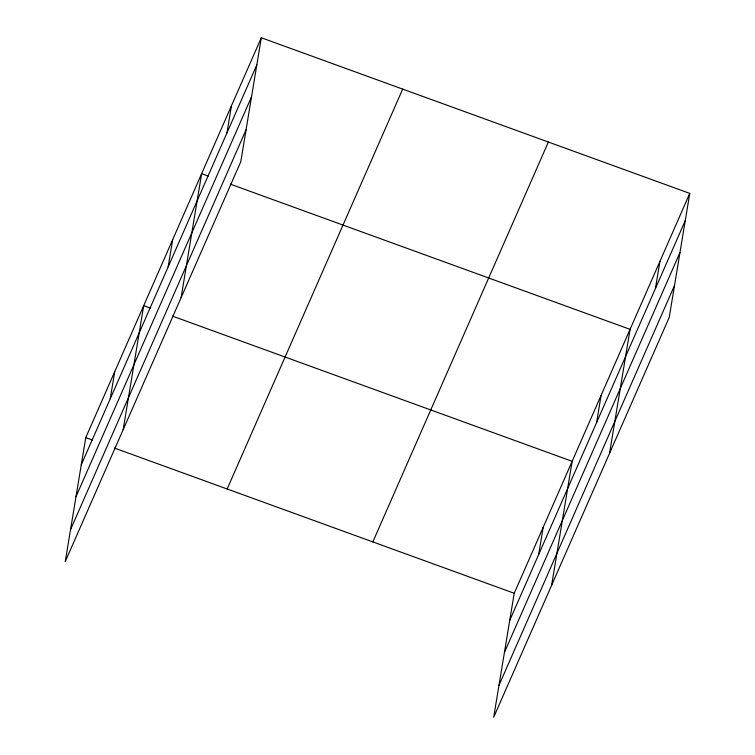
<?xml version="1.0" encoding="UTF-8"?>
<svg xmlns="http://www.w3.org/2000/svg" width="755" height="755" viewBox="0 0 755 755"><rect width="100%" height="100%" fill="white"/><g stroke="black" fill="none" stroke-linecap="round" stroke-linejoin="round"><path stroke-width="1.13" d="M261.305 37.75L85.768 437.626L65.241 561.607L240.779 161.73L261.305 37.75L689.759 193.393L669.232 317.374L493.695 717.25L514.221 593.27L689.759 193.393M110.23 398.829L114.732 371.649M123.169 429.642L143.695 305.671L150.321 308.078M168.157 266.864L172.659 239.684M181.096 297.687L201.623 173.707L208.248 176.113M226.962 132.908L231.464 105.728M538.692 554.472L543.185 527.292M551.622 585.285L572.148 461.314L172.414 316.1M596.62 422.507L601.112 395.337M609.549 453.33L630.076 329.35L230.341 184.144M655.425 288.552L659.917 261.372M81.266 464.806L256.804 64.93M75.972 496.752L251.509 96.867M70.526 529.661L246.064 129.785M227.151 488.995L402.689 89.109M372.828 541.911L548.366 142.034M509.729 620.45L685.266 220.573M504.434 652.395L679.972 252.519M498.989 685.304L674.526 285.428M85.768 437.626L92.393 440.033M114.486 448.064L514.221 593.27"/></g></svg>
